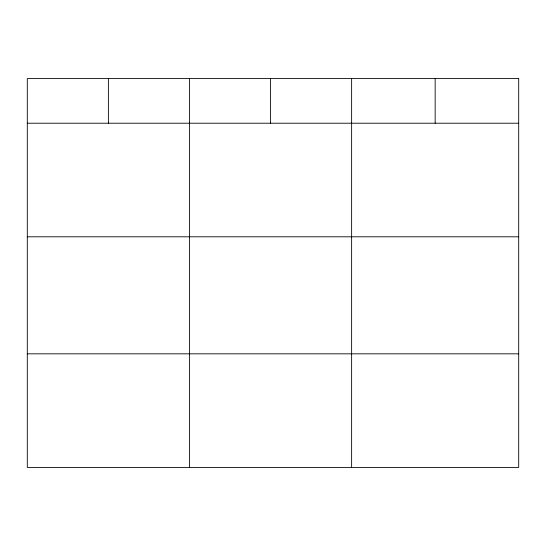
<?xml version="1.0" encoding="UTF-8"?>
<svg xmlns="http://www.w3.org/2000/svg" width="546" height="546" viewBox="0 0 546 546"><rect width="100%" height="100%" fill="white"/><g stroke="black" fill="none" stroke-linecap="round" stroke-linejoin="round"><path stroke-width="0.82" d="M27.3 123.219L518.7 123.219M27.3 236.8L518.7 236.8M27.3 353.828L518.7 353.828M435.162 78.59L435.162 123.219M351.624 78.59L351.624 467.41M270.543 78.59L270.543 123.219M189.462 78.59L189.462 467.41M108.381 78.59L108.381 123.219M518.7 78.59L27.3 78.59L27.3 467.41L518.7 467.41L518.7 78.59"/></g></svg>
